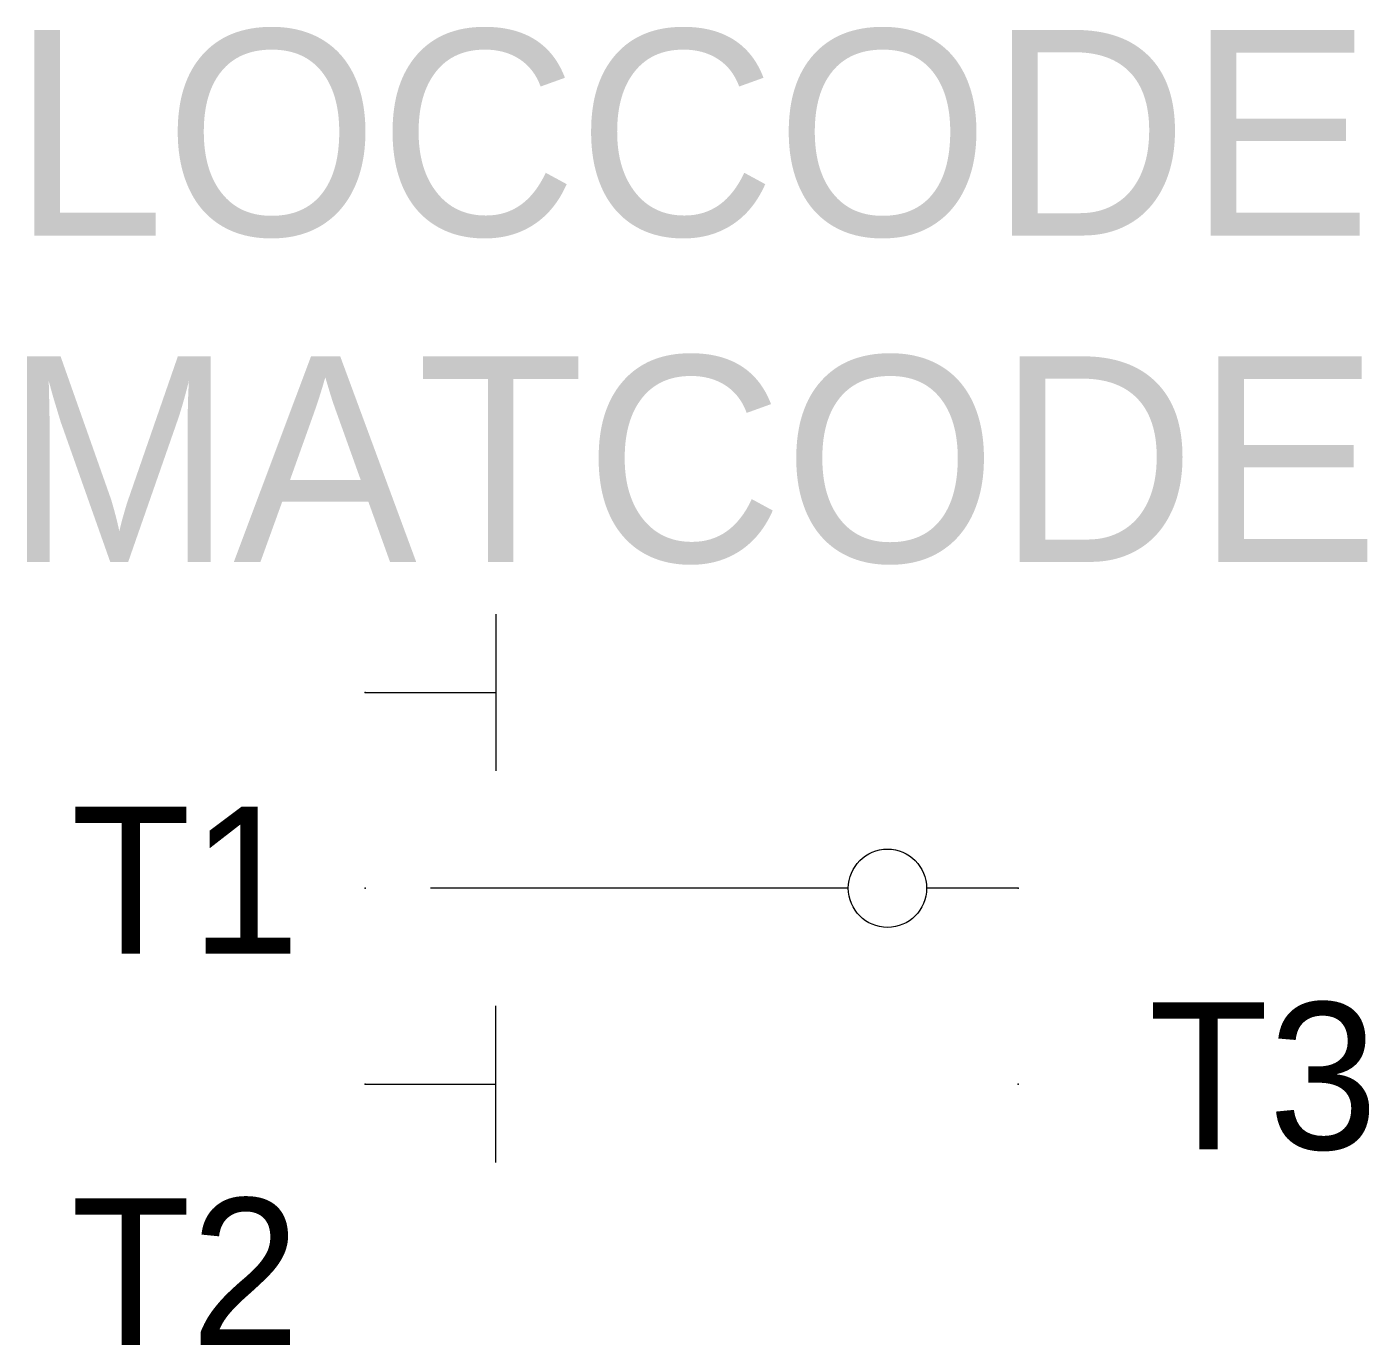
# Model space of a CAD drawing. Extents: x -10.2 to 10.4, y -7 to 13.2.
import ezdxf
from ezdxf.enums import TextEntityAlignment as Align

# ---------------------------------------------------------------- set-up
doc = ezdxf.new("R2010")
doc.units = 0
doc.layers.get('0').update_dxf_attribs({"linetype": 'CONTINUOUS'})
doc.layers.add('C', color=6, linetype='CONTINUOUS')
doc.layers.add('T2', color=1, linetype='CONTINUOUS')

msp = doc.modelspace()

# ---------------------------------------------------------------- linework, layer by layer
at = {"color": 0}
for p, q in [((-3, 4.2), (-3, 1.8)), ((-5, 3), (-3, 3)), ((2.4, 0), (-4, 0)), ((5, 0), (3.6, 0)), ((-3, -4.2), (-3, -1.8)), ((-5, -3), (-3, -3))]:
    msp.add_line(p, q, dxfattribs=at)
msp.add_circle((3, 0), 0.6, dxfattribs=at)
at = {"layer": 'C', "color": 0, "linetype": 'CONTINUOUS'}
for p in [(-5, 3), (-5, 0), (5, 0), (-5, -3), (5, -3)]:
    msp.add_point(p, dxfattribs=at)

# ---------------------------------------------------------------- texts
at = {"color": 0, "linetype": 'CONTINUOUS'}
for tag, p in [('LOCCODE', (0, 10)), ('MATCODE', (0, 5))]:
    msp.add_attdef(tag, text='', height=3.15, dxfattribs=at).set_placement(p, align=Align.CENTER)
at = {"layer": 'T2', "color": 0, "linetype": 'CONTINUOUS'}
for tag, p in [('T1', (-6, -1)), ('T2', (-6, -7))]:
    msp.add_attdef(tag, text='', height=2.25, dxfattribs=at).set_placement(p, align=Align.RIGHT)
msp.add_attdef('T3', (7, -4), '', height=2.25, dxfattribs=at)

doc.saveas('drawing.dxf')
